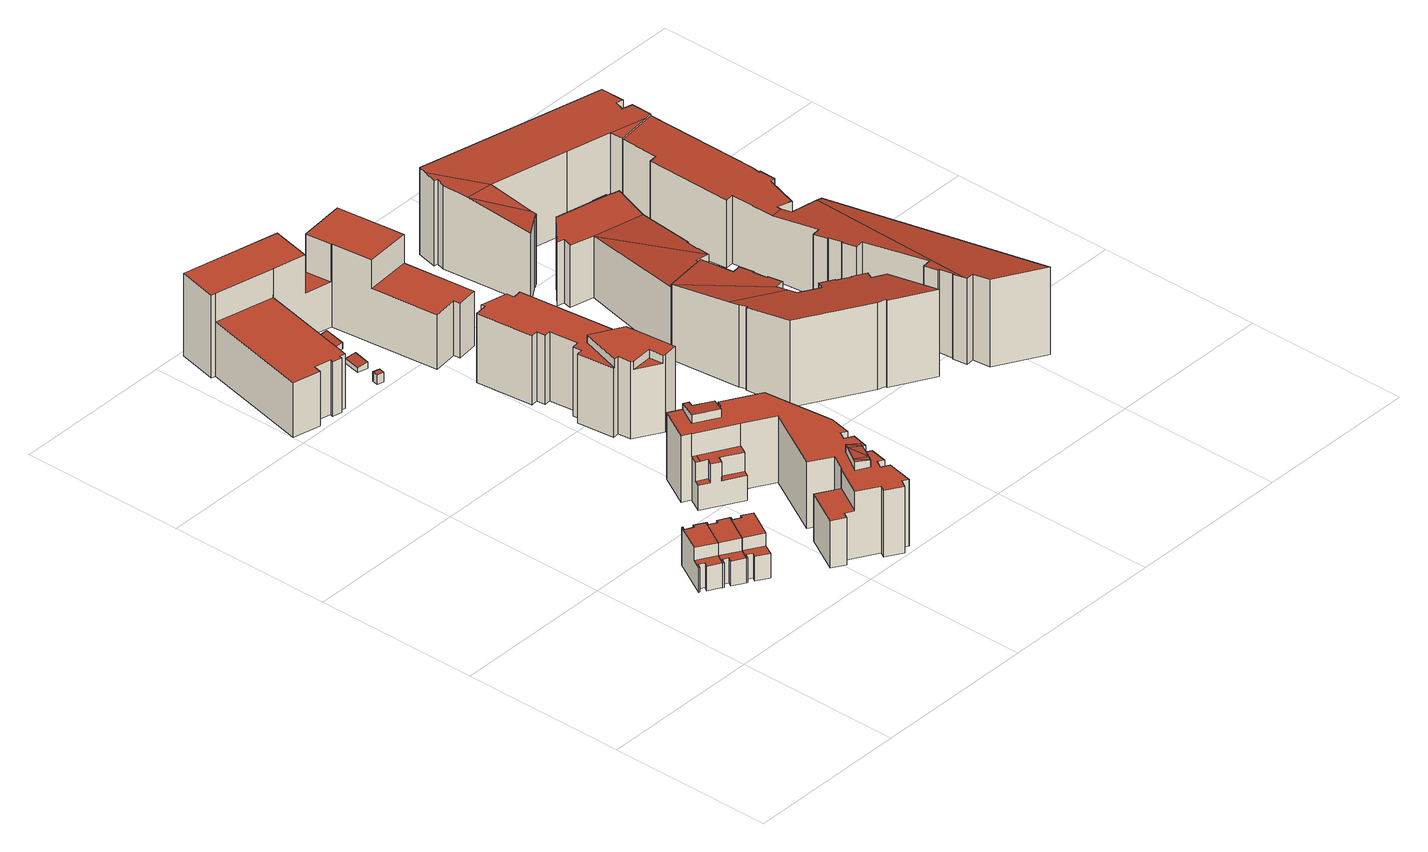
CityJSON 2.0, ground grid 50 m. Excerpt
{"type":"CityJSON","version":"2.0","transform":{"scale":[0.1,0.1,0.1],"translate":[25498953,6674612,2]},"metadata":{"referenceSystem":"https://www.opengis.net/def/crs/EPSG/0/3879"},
"CityObjects":{
"building1":{"type":"Building","attributes":{"Integrate_LoD[1].overlap_filter":89,"Integrate_LoD[1].overlap_file_to_DB":100,"Integrate_LoD[1].overlap_DB_to_file":100,"Integrate_LoD[1].area_diff_filter":10,"Integrate_LoD[1].area_diff":0,"Integrate_LoD[1].matching_mode":1,"Integrate_LoD[1].integration_date":"2016-10-28","Integrate_LoD[1].integrating_person":"vcdb_user","GroundLevel":4.9,"HighestRoof":16.8,"LowestRoof":16.8,"BREC_RoofNames":"flat","BREC_BuildingHeightNN":16.8,"KG_KRAKENN":5067814,"REPAIRED":"no","Kerroksia":3,"TILA_KOODI":2,"CODE":"111","C_KAYTTARK":"011","Rakennustunnus_(VTJ-PRT)":"1022464375","Katuosoite":"Antareksenkatu 12","Valmistunut":"2014-01-30","Rakennusaine":"Betoni tai kevytbetoni","Rakennuksen_tila":"voimassa","Kayttotarkoitus":"Asuinrakennus","Tilavuus":1027,"Kokonaisala":294,"Kerrosala":182,"Rakennustunnus_(RATU)":59381,"roofType":"1000","measuredHeight":11.91},"address":[{"country":"Finland","locality":"Helsinki"},{"country":"Finland","locality":"Helsinki"}],"geometry":[{"type":"Solid","lod":"2","boundaries":[[[[0,1,2,3]],[[4,5,6,7]],[[8,9,5,4,10,11,12,13]],[[12,11,14,15,16,17]],[[8,13,18,19]],[[13,12,17,18]],[[15,20,21,16]],[[20,22,23,21]],[[9,8,19,24]],[[25,14,11,10]],[[5,9,24,6]],[[22,26,27,23]],[[1,25,10,4,7,2]],[[16,21,23,27,3,2,7,6,24,19,18,17]],[[26,0,3,27]],[[1,0,26,22,20,15,14,25]]]],"semantics":{"surfaces":[{"type":"WallSurface"},{"type":"RoofSurface","Area":19.98,"RoofPitch":90,"ZMax":7.7,"ZMaxASL":12.6,"ZMin":7.7,"ZMinASL":12.6,"RoofOrientation":-1},{"type":"GroundSurface"},{"type":"RoofSurface","Area":59.51,"RoofPitch":90,"ZMax":11.79,"ZMaxASL":16.69,"ZMin":11.79,"ZMinASL":16.69,"RoofOrientation":-1}],"values":[[0,0,1,0,0,0,0,0,0,0,0,0,0,2,0,3]]}}]},
"building2":{"type":"Building","attributes":{"Integrate_LoD[1].overlap_filter":89,"Integrate_LoD[1].overlap_file_to_DB":100,"Integrate_LoD[1].overlap_DB_to_file":100,"Integrate_LoD[1].area_diff_filter":10,"Integrate_LoD[1].area_diff":0,"Integrate_LoD[1].matching_mode":1,"Integrate_LoD[1].integration_date":"2016-10-28","Integrate_LoD[1].integrating_person":"vcdb_user","GroundLevel":4.85,"HighestRoof":16.71,"LowestRoof":16.71,"BREC_RoofNames":"flat","BREC_BuildingHeightNN":16.71,"KG_KRAKENN":5067816,"REPAIRED":"no","TILA_KOODI":2,"CODE":"111","C_KAYTTARK":"011","Kerrosala":182,"Rakennuksen_tila":"voimassa","Kayttotarkoitus":"Asuinrakennus","Kerroksia":3,"Rakennustunnus_(VTJ-PRT)":"1022464386","Katuosoite":"Antareksenkatu 14","Valmistunut":"2014-02-25","Rakennusaine":"Betoni tai kevytbetoni","Tilavuus":1027,"Kokonaisala":294,"Rakennustunnus_(RATU)":59382,"roofType":"1000","measuredHeight":11.86},"address":[{"country":"Finland","locality":"Helsinki"},{"country":"Finland","locality":"Helsinki"}],"geometry":[{"type":"Solid","lod":"2","boundaries":[[[[28,29,30,31]],[[32,33,34,35]],[[36,37,38,28,31,39]],[[40,41,42,35,34,39,31,30,43,44,45,46]],[[33,36,39,34]],[[29,47,43,30]],[[47,48,44,43]],[[48,47,29,28,38,10,4,49]],[[50,32,35,42]],[[37,25,10,38]],[[4,10,25,1,40,46]],[[48,49,45,44]],[[49,4,46,45]],[[1,51,41,40]],[[51,50,42,41]],[[36,33,32,50,51,1,25,37]]]],"semantics":{"surfaces":[{"type":"WallSurface"},{"type":"GroundSurface"},{"type":"RoofSurface","Area":19.88,"RoofPitch":90,"ZMax":7.75,"ZMaxASL":12.6,"ZMin":7.75,"ZMinASL":12.6,"RoofOrientation":-1},{"type":"RoofSurface","Area":59.66,"RoofPitch":90,"ZMax":11.84,"ZMaxASL":16.69,"ZMin":11.84,"ZMinASL":16.69,"RoofOrientation":-1}],"values":[[0,0,0,1,0,0,0,2,0,0,0,0,0,0,0,3]]}}]},
"building3":{"type":"Building","attributes":{"Integrate_LoD[1].overlap_filter":89,"Integrate_LoD[1].overlap_file_to_DB":100,"Integrate_LoD[1].overlap_DB_to_file":100,"Integrate_LoD[1].area_diff_filter":10,"Integrate_LoD[1].area_diff":0,"Integrate_LoD[1].matching_mode":1,"Integrate_LoD[1].integration_date":"2016-10-28","Integrate_LoD[1].integrating_person":"vcdb_user","GroundLevel":4.84,"HighestRoof":16.69,"LowestRoof":16.69,"BREC_RoofNames":"flat","BREC_BuildingHeightNN":16.69,"KG_KRAKENN":5067818,"REPAIRED":"no","TILA_KOODI":2,"CODE":"111","C_KAYTTARK":"011","Kayttotarkoitus":"Asuinrakennus","Kerroksia":3,"Kerrosala":182,"Katuosoite":"Antareksenkatu 16","Valmistunut":"2013-11-28","Rakennusaine":"Betoni tai kevytbetoni","Rakennuksen_tila":"voimassa","Tilavuus":1027,"Kokonaisala":294,"Rakennustunnus_(RATU)":59383,"Rakennustunnus_(VTJ-PRT)":"102553046S","roofType":"1000","measuredHeight":11.85},"address":[{"country":"Finland","locality":"Helsinki"},{"country":"Finland","locality":"Helsinki"}],"geometry":[{"type":"Solid","lod":"2","boundaries":[[[[52,53,54,55,56,57,28,58]],[[28,57,59,36,39,31]],[[52,58,60,61]],[[58,28,31,60]],[[36,62,63,39]],[[62,64,65,63]],[[66,67,68,69]],[[54,53,70,71]],[[39,63,65,72,69,68,73,71,70,61,60,31]],[[64,74,72,65]],[[75,59,57,56]],[[67,66,74,64,62,36,59,75]],[[74,66,69,72]],[[55,54,71,73]],[[67,75,56,55,73,68]],[[53,52,61,70]]]],"semantics":{"surfaces":[{"type":"RoofSurface","Area":19.86,"RoofPitch":90,"ZMax":7.76,"ZMaxASL":12.6,"ZMin":7.76,"ZMinASL":12.6,"RoofOrientation":-1},{"type":"WallSurface"},{"type":"GroundSurface"},{"type":"RoofSurface","Area":59.72,"RoofPitch":90,"ZMax":11.85,"ZMaxASL":16.69,"ZMin":11.85,"ZMinASL":16.69,"RoofOrientation":-1}],"values":[[0,1,1,1,1,1,1,1,2,1,1,3,1,1,1,1]]}}]},
"building4":{"type":"Building","attributes":{"Integrate_LoD[1].overlap_filter":89,"Integrate_LoD[1].overlap_file_to_DB":100,"Integrate_LoD[1].overlap_DB_to_file":100,"Integrate_LoD[1].area_diff_filter":10,"Integrate_LoD[1].area_diff":0,"Integrate_LoD[1].matching_mode":1,"Integrate_LoD[1].integration_date":"2016-10-28","Integrate_LoD[1].integrating_person":"vcdb_user","GroundLevel":3.97,"HighestRoof":25.06,"LowestRoof":25.06,"BREC_RoofNames":"flat","BREC_BuildingHeightNN":25.06,"KG_KRAKENN":5064139,"REPAIRED":"no","TILA_KOODI":2,"CODE":"111","C_KAYTTARK":"039","Kerrosala":4473,"Rakennuksen_tila":"voimassa","Kayttotarkoitus":"Asuinrakennus","Kerroksia":6,"Rakennustunnus_(VTJ-PRT)":"103305567M","Katuosoite":"Antareksenkatu 22","Valmistunut":"2013-10-22","Rakennusaine":"Betoni tai kevytbetoni","Tilavuus":18960,"Kokonaisala":6056,"Rakennustunnus_(RATU)":58892,"roofType":"1000","measuredHeight":21.09},"address":[{"country":"Finland","locality":"Helsinki"},{"country":"Finland","locality":"Helsinki"}],"geometry":[{"type":"Solid","lod":"2","boundaries":[[[[76,77,78,79]],[[80,81,82,83]],[[84,85,86,87]],[[88,89,90,91]],[[92,93,94,95]],[[96,97,98,99]],[[88,91,82,81,100,101]],[[102,103,104,105]],[[106,107,108,109]],[[110,111,112,113]],[[114,115,116,117]],[[118,119,120,121]],[[100,122,101]],[[100,81,80]],[[122,100,80]],[[88,101,123]],[[123,101,122]],[[124,125,89,88,123]],[[126,127,109,108]],[[128,129,130]],[[87,86,131,132]],[[115,114,77,76,133,134]],[[135,103,102,93,92,136]],[[104,103,135,137,138,139]],[[140,141,142,133,76,79]],[[116,115,134,143,144,145]],[[146,147,148,149]],[[107,150,151,126,108]],[[152,84,87,132]],[[121,120,153,154]],[[155,156,157,158]],[[159,96,99,160]],[[161,162,163,164]],[[146,149,165,130,166]],[[112,111,167,168]],[[169,170,171,172]],[[77,114,117,78]],[[143,134,133,142]],[[173,168,167,174]],[[173,174,145,144]],[[175,176,163,162]],[[161,164,177,178]],[[178,177,98,97]],[[179,180,156,155]],[[181,182,183,184]],[[94,93,102,105,119,118]],[[159,160,185,186]],[[185,187,182,181,186]],[[188,125,124,128,130,165]],[[189,166,130,129]],[[176,175,90,89,125,188]],[[169,141,140,170]],[[189,129,128,124,123,122,80,83]],[[190,191,150,107,106,85,84,152]],[[191,192,151,150]],[[193,158,157,194]],[[195,127,126,151,192,196,154,153]],[[179,172,171,180]],[[197,136,92,95]],[[198,199,190,152,132,131,200]],[[199,198,110,113]],[[199,196,192,191,190]],[[135,136,197,137]],[[131,86,85,106,109,127,195,200]],[[138,184,183,139]],[[164,163,176,188,165,149,148,194,157,156,180,171,170,140,79,78,117,116,145,174,167,111,110,198,200,195,153,120,119,105,104,139,183,182,187,185,160,99,98,177]],[[147,193,194,148]],[[196,199,113,112,168,173,144,143,142,141,169,172,179,155,158,193,147,146,166,189,83,82,91,90,175,162,161,178,97,96,159,186,181,184,138,137,197,95,94,118,121,154]]]],"semantics":{"surfaces":[{"type":"WallSurface"},{"type":"RoofSurface","Area":11.25,"RoofPitch":83.99,"ZMax":23.59,"ZMaxASL":27.56,"ZMin":23.14,"ZMinASL":27.11,"RoofOrientation":122.49},{"type":"RoofSurface","Area":6.79,"RoofPitch":90,"ZMax":7.93,"ZMaxASL":11.9,"ZMin":7.93,"ZMinASL":11.9,"RoofOrientation":-1},{"type":"RoofSurface","Area":88.26,"RoofPitch":90,"ZMax":14.96,"ZMaxASL":18.92,"ZMin":14.96,"ZMinASL":18.92,"RoofOrientation":-1},{"type":"RoofSurface","Area":43.37,"RoofPitch":80.99,"ZMax":23.88,"ZMaxASL":27.85,"ZMin":22.79,"ZMinASL":26.76,"RoofOrientation":29.65},{"type":"RoofSurface","Area":40.17,"RoofPitch":90,"ZMax":13.96,"ZMaxASL":17.93,"ZMin":13.96,"ZMinASL":17.93,"RoofOrientation":-1},{"type":"GroundSurface"},{"type":"RoofSurface","Area":744.33,"RoofPitch":90,"ZMax":21.08,"ZMaxASL":25.05,"ZMin":21.08,"ZMinASL":25.05,"RoofOrientation":-1}],"values":[[0,0,0,0,0,0,0,0,0,0,0,0,1,1,1,1,1,1,2,2,2,3,4,0,0,0,0,0,0,0,0,0,0,0,0,0,0,0,0,0,0,0,0,0,0,0,0,0,0,0,0,0,0,5,5,0,0,0,0,0,0,0,0,0,0,6,0,7]]}}]},
"building5":{"type":"Building","attributes":{"Integrate_LoD[1].overlap_filter":89,"Integrate_LoD[1].overlap_file_to_DB":100,"Integrate_LoD[1].overlap_DB_to_file":100,"Integrate_LoD[1].area_diff_filter":10,"Integrate_LoD[1].area_diff":0,"Integrate_LoD[1].matching_mode":1,"Integrate_LoD[1].integration_date":"2016-10-28","Integrate_LoD[1].integrating_person":"vcdb_user","GroundLevel":7.78,"HighestRoof":10.78,"LowestRoof":10.78,"BREC_RoofNames":"flat","BREC_BuildingHeightNN":10.78,"REPAIRED":"no","CODE":"210","roofType":"1000","measuredHeight":3},"address":[{"country":"Finland","locality":"Helsinki"},{"country":"Finland","locality":"Helsinki"}],"geometry":[{"type":"Solid","lod":"2","boundaries":[[[[201,202,203,204]],[[201,204,205,206]],[[206,207,202,201]],[[205,208,207,206]],[[204,203,208,205]],[[203,202,207,208]]]],"semantics":{"surfaces":[{"type":"WallSurface"},{"type":"RoofSurface","Area":3.85,"RoofPitch":90,"ZMax":3,"ZMaxASL":10.78,"ZMin":3,"ZMinASL":10.78,"RoofOrientation":-1},{"type":"GroundSurface"}],"values":[[0,1,0,0,0,2]]}}]},
"building6":{"type":"Building","attributes":{"GroundLevel":7.79,"HighestRoof":9.48,"LowestRoof":9.48,"BREC_RoofNames":"flat","BREC_BuildingHeightNN":9.48,"REPAIRED":"no","Integrate_LoD[1].overlap_filter":89,"Integrate_LoD[1].overlap_file_to_DB":100,"Integrate_LoD[1].overlap_DB_to_file":100,"Integrate_LoD[1].area_diff_filter":10,"Integrate_LoD[1].area_diff":0,"Integrate_LoD[1].matching_mode":1,"Integrate_LoD[1].integration_date":"2016-10-28","Integrate_LoD[1].integrating_person":"vcdb_user","CODE":"210","roofType":"1000","measuredHeight":1.69},"address":[{"country":"Finland","locality":"Helsinki"},{"country":"Finland","locality":"Helsinki"}],"geometry":[{"type":"Solid","lod":"2","boundaries":[[[[209,210,211,212]],[[213,214,215,216]],[[209,214,213,210]],[[210,213,216,211]],[[215,212,211,216]],[[214,209,212,215]]]],"semantics":{"surfaces":[{"type":"WallSurface"},{"type":"RoofSurface","Area":17.13,"RoofPitch":78.2,"ZMax":2.02,"ZMaxASL":9.8,"ZMin":1.35,"ZMinASL":9.14,"RoofOrientation":282.47},{"type":"GroundSurface"}],"values":[[0,0,1,0,2,0]]}}]},
"building7":{"type":"Building","attributes":{"Integrate_LoD[1].overlap_filter":89,"Integrate_LoD[1].overlap_file_to_DB":100,"Integrate_LoD[1].overlap_DB_to_file":100,"Integrate_LoD[1].area_diff_filter":10,"Integrate_LoD[1].area_diff":0,"Integrate_LoD[1].matching_mode":1,"Integrate_LoD[1].integration_date":"2016-10-28","Integrate_LoD[1].integrating_person":"vcdb_user","GroundLevel":2.86,"HighestRoof":20.1,"LowestRoof":20.1,"BREC_RoofNames":"flat","BREC_BuildingHeightNN":20.1,"KG_KRAKENN":5058984,"REPAIRED":"no","TILA_KOODI":2,"CODE":"111","C_KAYTTARK":"039","Kerrosala":7726,"Rakennuksen_tila":"voimassa","Kayttotarkoitus":"Asuinrakennus","Kerroksia":8,"Rakennustunnus_(VTJ-PRT)":"1030141204","Katuosoite":"Arielinkatu 2","Valmistunut":"2012-09-27","Rakennusaine":"Betoni tai kevytbetoni","Tilavuus":33615,"Kokonaisala":10187,"Rakennustunnus_(RATU)":58302,"roofType":"1000","measuredHeight":17.24},"address":[{"country":"Finland","locality":"Helsinki"},{"country":"Finland","locality":"Helsinki"}],"geometry":[{"type":"Solid","lod":"2","boundaries":[[[[217,218,219,220]],[[221,222,223,224]],[[225,217,220,226]],[[227,228,229,230]],[[218,227,230,219]],[[231,232,233,234]],[[235,236,237,238]],[[239,240,241,242]],[[243,244,245,246]],[[246,245,247,234,233,248]],[[249,250,251,242,241,252]],[[218,217,225,253,222,221,254,255,228,227]],[[256,240,239,244,243,257]],[[258,259,260,232,231,236,235,261]],[[253,225,226,262]],[[222,253,262,223]],[[229,228,255,258,261,263]],[[264,260,259,254,221,224]],[[250,249,265,266]],[[251,250,266,267]],[[264,224,223,262,226,220,219,230,229,263,238,237,268,267,266,265,269,270]],[[249,252,269,265]],[[268,247,245,244,239,242,251,267]],[[259,258,255,254]],[[261,235,238,263]],[[270,256,257,248,233,232,260,264]],[[237,236,231,234,247,268]],[[269,252,241,240,256,270]],[[257,243,246,248]]]],"semantics":{"surfaces":[{"type":"WallSurface"},{"type":"RoofSurface","Area":109.81,"RoofPitch":90,"ZMax":14.17,"ZMaxASL":17.03,"ZMin":14.17,"ZMinASL":17.03,"RoofOrientation":-1},{"type":"RoofSurface","Area":296.13,"RoofPitch":90,"ZMax":17.19,"ZMaxASL":20.05,"ZMin":17.19,"ZMinASL":20.05,"RoofOrientation":-1},{"type":"RoofSurface","Area":291.92,"RoofPitch":90,"ZMax":26.2,"ZMaxASL":29.06,"ZMin":26.2,"ZMinASL":29.06,"RoofOrientation":-1},{"type":"GroundSurface"}],"values":[[0,0,0,0,0,0,0,0,0,1,2,2,3,3,0,0,0,0,0,0,4,0,0,0,0,0,0,0,0]]}}]},
"building8":{"type":"Building","attributes":{"GroundLevel":7.8,"HighestRoof":9.48,"LowestRoof":9.48,"BREC_RoofNames":"flat","BREC_BuildingHeightNN":9.48,"REPAIRED":"no","CODE":"210","Integrate_LoD[1].overlap_filter":89,"Integrate_LoD[1].overlap_file_to_DB":100,"Integrate_LoD[1].overlap_DB_to_file":100,"Integrate_LoD[1].area_diff_filter":10,"Integrate_LoD[1].area_diff":0,"Integrate_LoD[1].matching_mode":1,"Integrate_LoD[1].integration_date":"2016-10-28","Integrate_LoD[1].integrating_person":"vcdb_user","roofType":"1000","measuredHeight":1.68},"address":[{"country":"Finland","locality":"Helsinki"},{"country":"Finland","locality":"Helsinki"}],"geometry":[{"type":"Solid","lod":"2","boundaries":[[[[271,272,273,274]],[[273,275,276,274]],[[277,278,276,275]],[[271,278,277,272]],[[272,277,275,273]],[[276,278,271,274]]]],"semantics":{"surfaces":[{"type":"WallSurface"},{"type":"RoofSurface","Area":21.38,"RoofPitch":78.11,"ZMax":2,"ZMaxASL":9.8,"ZMin":1.34,"ZMinASL":9.14,"RoofOrientation":282.12},{"type":"GroundSurface"}],"values":[[0,0,0,0,1,2]]}}]},
"building9":{"type":"Building","attributes":{"Integrate_LoD[1].overlap_filter":89,"Integrate_LoD[1].overlap_file_to_DB":100,"Integrate_LoD[1].overlap_DB_to_file":100,"Integrate_LoD[1].area_diff_filter":10,"Integrate_LoD[1].area_diff":0,"Integrate_LoD[1].matching_mode":1,"Integrate_LoD[1].integration_date":"2016-10-28","Integrate_LoD[1].integrating_person":"vcdb_user","GroundLevel":3.76,"HighestRoof":25.55,"LowestRoof":25.55,"BREC_RoofNames":"flat","BREC_BuildingHeightNN":25.55,"KG_KRAKENN":5053190,"REPAIRED":"no","TILA_KOODI":2,"CODE":"111","C_KAYTTARK":"039","Kerrosala":3420,"Rakennuksen_tila":"voimassa","Kayttotarkoitus":"Asuinrakennus","Kerroksia":6,"Rakennustunnus_(VTJ-PRT)":"1031518877","Katuosoite":"Capellan puistotie 10","Valmistunut":"2012-11-27","Rakennusaine":"Betoni tai kevytbetoni","Tilavuus":14649,"Kokonaisala":4572,"Rakennustunnus_(RATU)":57728,"roofType":"1000","measuredHeight":21.8},"address":[{"country":"Finland","locality":"Helsinki"},{"country":"Finland","locality":"Helsinki"}],"geometry":[{"type":"Solid","lod":"2","boundaries":[[[[279,280,281,282]],[[283,284,285,286]],[[287,288,289,290,291,292,293,294,295,296,284,283,297,298,299,300,280,279]],[[301,302,303]],[[304,305,306,307]],[[300,299,308,309]],[[288,287,310,311]],[[280,300,309,281]],[[306,312,313,311,310,282,281,309,308,314,315,286,285,316,317,318,319,320,307]],[[304,321,322,323,324,325,326,327,328,305]],[[325,324,320,319]],[[323,322,301,303]],[[318,294,293,326,325,319]],[[295,294,318,317]],[[322,321,302,301]],[[290,289,313,312]],[[298,297,315,314]],[[306,305,328,291,290,312]],[[284,296,316,285]],[[328,327,292,291]],[[282,310,287,279]],[[327,326,293,292]],[[296,295,317,316]],[[299,298,314,308]],[[320,324,323,303,302,321,304,307]],[[297,283,286,315]],[[289,288,311,313]]]],"semantics":{"surfaces":[{"type":"WallSurface"},{"type":"RoofSurface","Area":441.24,"RoofPitch":90,"ZMax":21.81,"ZMaxASL":25.57,"ZMin":21.81,"ZMinASL":25.57,"RoofOrientation":-1},{"type":"GroundSurface"},{"type":"RoofSurface","Area":189.31,"RoofPitch":90,"ZMax":24.48,"ZMaxASL":28.24,"ZMin":24.48,"ZMinASL":28.24,"RoofOrientation":-1}],"values":[[0,0,1,1,0,0,0,0,2,3,0,0,0,0,0,0,0,0,0,0,0,0,0,0,0,0,0]]}}]},
"building10":{"type":"Building","attributes":{"Integrate_LoD[1].overlap_filter":89,"Integrate_LoD[1].overlap_file_to_DB":100,"Integrate_LoD[1].overlap_DB_to_file":100,"Integrate_LoD[1].area_diff_filter":10,"Integrate_LoD[1].area_diff":0,"Integrate_LoD[1].matching_mode":1,"Integrate_LoD[1].integration_date":"2016-10-28","Integrate_LoD[1].integrating_person":"vcdb_user","GroundLevel":3.45,"HighestRoof":29.64,"LowestRoof":29.64,"BREC_RoofNames":"flat","BREC_BuildingHeightNN":29.64,"KG_KRAKENN":0,"REPAIRED":"no","TILA_KOODI":2,"CODE":"110","Kerrosala":0,"Kerroksia":0,"Rakennuksen_tila":"voimassa","Kayttotarkoitus":"Ei käyttömerkintää kartalla","Rakennustunnus_(RATU)":0,"roofType":"1000","measuredHeight":26.2},"address":[{"country":"Finland","locality":"Helsinki"},{"country":"Finland","locality":"Helsinki"}],"geometry":[{"type":"Solid","lod":"2","boundaries":[[[[329,330,331,332]],[[333,334,335,336]],[[337,338,339,340]],[[341,342,343,344,345]],[[346,347,348,349]],[[347,350,351,348]],[[352,353,354,355]],[[345,344,356,329,332]],[[350,342,341,351]],[[357,358,359,360,361,362,363,364,343,342,350,347,346,365,338,337,366,367,333,336]],[[364,368,356,344,343]],[[362,369,370,363]],[[333,367,371,334]],[[372,373,374,375]],[[354,353,368,364,363,370]],[[330,374,373,331]],[[367,366,376,371]],[[332,331,373,372,377,378,379,380,355,354,370,369,381,382,383,384,385,335,334,371,376,340,339,386,349,348,351,341,345]],[[338,365,386,339]],[[365,346,349,386]],[[366,337,340,376]],[[361,381,369,362]],[[357,385,384,358]],[[375,387,377,372]],[[387,388,378,377]],[[388,389,379,378]],[[389,390,380,379]],[[390,352,355,380]],[[374,330,329,356,368,353,352,390,389,388,387,375]],[[357,336,335,385]],[[359,358,384,383]],[[361,360,382,381]],[[359,383,382,360]]]],"semantics":{"surfaces":[{"type":"WallSurface"},{"type":"RoofSurface","Area":610.2,"RoofPitch":82.76,"ZMax":27.57,"ZMaxASL":31.01,"ZMin":25.57,"ZMinASL":29.01,"RoofOrientation":29.64},{"type":"GroundSurface"},{"type":"RoofSurface","Area":197.53,"RoofPitch":86.48,"ZMax":25.28,"ZMaxASL":28.73,"ZMin":23.78,"ZMinASL":27.22,"RoofOrientation":353.76}],"values":[[0,0,0,0,0,0,0,0,0,1,1,0,0,0,0,0,0,2,0,0,0,0,0,0,0,0,0,0,3,0,0,0,0]]}}]},
"building11":{"type":"Building","attributes":{"Integrate_LoD[1].overlap_filter":89,"Integrate_LoD[1].overlap_file_to_DB":100,"Integrate_LoD[1].overlap_DB_to_file":100,"Integrate_LoD[1].area_diff_filter":10,"Integrate_LoD[1].area_diff":0,"Integrate_LoD[1].matching_mode":1,"Integrate_LoD[1].integration_date":"2016-10-28","Integrate_LoD[1].integrating_person":"vcdb_user","GroundLevel":3.77,"HighestRoof":24.37,"LowestRoof":24.37,"BREC_RoofNames":"flat","BREC_BuildingHeightNN":24.37,"KG_KRAKENN":0,"REPAIRED":"no","TILA_KOODI":2,"CODE":"110","Kerrosala":0,"Kayttotarkoitus":"Ei käyttömerkintää kartalla","Kerroksia":0,"Rakennuksen_tila":"voimassa","Rakennustunnus_(RATU)":0,"roofType":"1000","measuredHeight":20.6},"address":[{"country":"Finland","locality":"Helsinki"},{"country":"Finland","locality":"Helsinki"}],"geometry":[{"type":"Solid","lod":"2","boundaries":[[[[391,392,393,394]],[[395,396,397,398,399]],[[399,400,401,395]],[[402,403,404,405]],[[395,406,407,396]],[[408,409,410,391,394]],[[411,412,413,414]],[[404,403,415,416,417]],[[416,418,419,417]],[[418,420,421,419]],[[420,422,423,421]],[[422,409,408,423]],[[412,424,425,413]],[[426,427,401,400,402,405]],[[424,412,411,428,429,415,403,402,400,399,398]],[[419,421,423,408,394,393,430,431,414,413,425,397,396,407,426,405,404,417]],[[428,411,414,431]],[[430,393,392,432]],[[397,425,424,398]],[[406,427,426,407]],[[392,391,410,433,432]],[[409,422,420,418,416,415,429,433,410]],[[429,428,431,430,432,433]],[[427,406,395,401]]]],"semantics":{"surfaces":[{"type":"WallSurface"},{"type":"RoofSurface","Area":242.97,"RoofPitch":80.88,"ZMax":21.25,"ZMaxASL":25.02,"ZMin":19.56,"ZMinASL":23.33,"RoofOrientation":192.21},{"type":"GroundSurface"},{"type":"RoofSurface","Area":268.2,"RoofPitch":84.39,"ZMax":22.67,"ZMaxASL":26.45,"ZMin":19.6,"ZMinASL":23.37,"RoofOrientation":353.76},{"type":"RoofSurface","Area":9.91,"RoofPitch":90,"ZMax":19.58,"ZMaxASL":23.35,"ZMin":19.58,"ZMinASL":23.35,"RoofOrientation":-1}],"values":[[0,0,0,0,0,0,0,0,0,0,0,0,0,0,1,2,0,0,0,0,3,3,0,4]]}}]},
"building12":{"type":"Building","attributes":{"Integrate_LoD[1].overlap_filter":89,"Integrate_LoD[1].overlap_file_to_DB":100,"Integrate_LoD[1].overlap_DB_to_file":100,"Integrate_LoD[1].area_diff_filter":10,"Integrate_LoD[1].area_diff":0,"Integrate_LoD[1].matching_mode":1,"Integrate_LoD[1].integration_date":"2016-10-28","Integrate_LoD[1].integrating_person":"vcdb_user","GroundLevel":3.21,"HighestRoof":29.7,"LowestRoof":29.7,"BREC_RoofNames":"flat","BREC_BuildingHeightNN":29.7,"KG_KRAKENN":5057477,"REPAIRED":"no","TILA_KOODI":2,"CODE":"111","C_KAYTTARK":"039","Kerrosala":20003,"Rakennuksen_tila":"voimassa","Kayttotarkoitus":"Asuinrakennus","Kerroksia":8,"Rakennustunnus_(VTJ-PRT)":"103023724X","Katuosoite":"Capellan puistotie 7","Valmistunut":"2013-08-15","Rakennusaine":"Betoni tai kevytbetoni","Tilavuus":91100,"Kokonaisala":28521,"Rakennustunnus_(RATU)":58145,"roofType":"1000","measuredHeight":26.49},"address":[{"country":"Finland","locality":"Helsinki"},{"country":"Finland","locality":"Helsinki"}],"geometry":[{"type":"Solid","lod":"2","boundaries":[[[[434,435,436,437]],[[438,439,440,441]],[[442,443,444,445]],[[446,447,443,442]],[[448,449,450,451]],[[452,453,448,451,454]],[[455,456,457,458,459]],[[444,443,447,460,461,462,463,464,455,459,441,440,465,466,437,436,467]],[[468,469,464,463]],[[467,470,445,444]],[[471,434,437,466]],[[436,435,472,470,467]],[[447,446,449,448,453,460]],[[439,473,465,440]],[[462,454,451,450,468,463]],[[438,441,459,458]],[[473,471,466,465]],[[469,456,455,464]],[[445,472,435,434,471,473,439,438,458,457,446,442]],[[468,450,449,446,457,456,469]],[[472,445,470]],[[452,454,462,461]],[[453,452,461,460]]]],"semantics":{"surfaces":[{"type":"WallSurface"},{"type":"RoofSurface","Area":54.23,"RoofPitch":74.92,"ZMax":25.73,"ZMaxASL":28.94,"ZMin":22.39,"ZMinASL":25.6,"RoofOrientation":186.01},{"type":"RoofSurface","Area":86.9,"RoofPitch":78.66,"ZMax":25.71,"ZMaxASL":28.92,"ZMin":22.17,"ZMinASL":25.38,"RoofOrientation":143.84},{"type":"GroundSurface"},{"type":"RoofSurface","Area":831.16,"RoofPitch":83.21,"ZMax":27.52,"ZMaxASL":30.72,"ZMin":25.73,"ZMinASL":28.94,"RoofOrientation":192.61}],"values":[[0,0,0,0,1,2,0,3,0,0,0,0,0,0,0,0,0,0,4,4,4,0,0]]}}]},
"building13":{"type":"Building","attributes":{"Integrate_LoD[1].overlap_filter":89,"Integrate_LoD[1].overlap_file_to_DB":100,"Integrate_LoD[1].overlap_DB_to_file":100,"Integrate_LoD[1].area_diff_filter":10,"Integrate_LoD[1].area_diff":0,"Integrate_LoD[1].matching_mode":1,"Integrate_LoD[1].integration_date":"2016-10-28","Integrate_LoD[1].integrating_person":"vcdb_user","GroundLevel":3.29,"HighestRoof":25.49,"LowestRoof":25.49,"BREC_RoofNames":"flat","BREC_BuildingHeightNN":25.49,"KG_KRAKENN":0,"REPAIRED":"no","TILA_KOODI":2,"CODE":"110","Rakennuksen_tila":"voimassa","Kayttotarkoitus":"Ei käyttömerkintää kartalla","Kerroksia":0,"Kerrosala":0,"Rakennustunnus_(RATU)":0,"roofType":"1000","measuredHeight":22.2},"address":[{"country":"Finland","locality":"Helsinki"},{"country":"Finland","locality":"Helsinki"}],"geometry":[{"type":"Solid","lod":"2","boundaries":[[[[474,475,476,477,478]],[[479,480,481,482]],[[477,483,484,478]],[[483,485,486,484]],[[485,487,488,486]],[[487,489,490,488]],[[491,492,493,494]],[[492,495,496,493]],[[495,497,498,496]],[[497,499,500,498]],[[499,501,502,500]],[[503,479,482,504]],[[505,506,507,508,509]],[[501,510,511,502]],[[512,513,514,515,516]],[[517,518,519,520]],[[484,486,488,490,521,522,494,493,496,498,500,502,511,504,482,481,523,520,519,524,525,526,527,528,529,512,516,505,509,530,531,532,533,534,474,478]],[[529,535,536,513,512]],[[537,538,527,526]],[[539,537,526,525]],[[539,525,524,519,518]],[[538,540,528,527]],[[541,532,531,530,509,508]],[[540,535,529,528]],[[536,514,513]],[[497,495,492,491,542,543,489,487,485,483,477,476,507,506,544,545,510,501,499]],[[516,515,544,506,505]],[[541,546,533,532]],[[480,547,523,481]],[[548,475,474,534]],[[489,543,521,490]],[[517,547,480,479,503,545,544,515,514,536,535,540,538,537,539,518]],[[511,510,545,503,504]],[[547,517,520,523]],[[543,542,522,521]],[[546,548,534,533]],[[542,491,494,522]],[[507,476,475,548,546,541,508]]]],"semantics":{"surfaces":[{"type":"WallSurface"},{"type":"GroundSurface"},{"type":"RoofSurface","Area":0.33,"RoofPitch":83.38,"ZMax":20.03,"ZMaxASL":23.33,"ZMin":19.98,"ZMinASL":23.28,"RoofOrientation":353.57},{"type":"RoofSurface","Area":644,"RoofPitch":83.5,"ZMax":25.33,"ZMaxASL":28.62,"ZMin":19.98,"ZMinASL":23.28,"RoofOrientation":173.57},{"type":"RoofSurface","Area":637.24,"RoofPitch":83.11,"ZMax":27.58,"ZMaxASL":30.87,"ZMin":20.61,"ZMinASL":23.9,"RoofOrientation":29.63}],"values":[[0,0,0,0,0,0,0,0,0,0,0,0,0,0,0,0,1,0,0,0,0,0,0,0,2,2,0,0,0,0,0,3,0,0,0,0,0,4]]}}]}
},
"vertices":[
[237,377,147],[267,360,147],[267,360,29],[237,377,29],[202,247,106],[165,268,106],[165,268,29],[202,247,29],[156,290,106],[173,281,106],[220,277,106],[163,310,106],[146,279,106],[149,278,106],[163,310,147],[210,392,147],[210,392,29],[146,279,29],[149,278,29],[156,290,29],[213,391,147],[213,391,29],[208,382,147],[208,382,29],[173,281,29],[220,277,147],[232,369,147],[232,369,29],
[259,215,106],[222,236,106],[222,236,28],[259,215,28],[288,336,147],[293,345,147],[293,345,28],[288,336,28],[324,328,147],[276,245,147],[276,245,106],[324,328,28],[267,360,28],[270,358,28],[265,350,28],[230,249,28],[213,258,28],[206,245,28],[202,247,28],[230,249,106],[213,258,106],[206,245,106],[265,350,147],[270,358,147],
[270,226,106],[287,216,106],[279,204,106],[316,182,106],[333,213,106],[277,245,106],[263,213,106],[277,245,147],[263,213,28],[270,226,28],[327,326,147],[327,326,28],[322,317,147],[322,317,28],[350,313,147],[380,295,147],[380,295,28],[350,313,28],[287,216,28],[279,204,28],[345,304,28],[316,182,28],[345,304,147],[333,213,147],
[507,97,169],[497,80,169],[497,80,20],[507,97,20],[643,125,251],[605,145,256],[605,145,230],[643,125,230],[494,511,159],[484,494,159],[484,494,99],[494,511,99],[649,214,256],[682,193,251],[682,193,230],[649,214,230],[486,598,258],[520,657,248],[520,657,230],[486,598,230],[723,272,230],[706,282,230],[706,282,20],[723,272,20],[613,158,256],[642,202,256],[535,649,248],[525,631,251],[525,631,20],[535,649,20],[459,509,159],[469,526,159],[469,526,99],[459,509,99],[659,452,20],[551,262,20],[551,262,230],[659,452,230],[458,102,169],[521,212,169],[521,212,20],[458,102,20],[482,679,230],[482,679,20],[428,583,20],[428,583,230],[652,139,251],[676,182,251],[677,183,251],[676,183,251],[439,543,99],[429,526,99],[677,183,99],[676,182,99],[700,169,99],[545,459,99],[555,477,99],[533,83,169],[586,175,169],[580,600,251],[556,558,258],[580,600,230],[594,592,230],[594,592,20],[595,47,20],[595,47,230],[533,83,230],[586,175,230],[587,175,230],[587,175,20],[689,117,230],[671,127,230],[671,127,20],[689,117,20],[450,536,159],[439,543,159],[555,477,159],[454,569,20],[454,569,230],[665,13,230],[665,13,20],[683,92,20],[683,92,230],[737,334,230],[737,334,20],[718,246,230],[706,195,230],[706,195,20],[718,246,20],[700,169,20],[700,169,230],[616,224,20],[616,224,230],[585,30,230],[585,30,20],[635,2,20],[635,2,230],[615,223,230],[615,223,20],[688,205,230],[688,205,20],[693,260,20],[693,260,230],[648,23,230],[648,23,20],[714,547,230],[714,547,20],[604,610,20],[604,610,230],[735,352,20],[735,352,230],[729,411,20],[676,183,20],[676,182,230],[569,502,159],[464,561,159],[453,568,159],[659,105,230],[659,105,20],[429,526,20],[453,568,230],[556,558,230],[569,502,20],[569,502,230],[545,459,20],
[295,1494,88],[295,1494,58],[275,1499,58],[275,1499,88],[271,1481,88],[291,1476,88],[291,1476,58],[271,1481,58],
[321,1598,78],[309,1546,78],[309,1546,58],[321,1598,58],[279,1554,72],[290,1606,71],[290,1606,58],[279,1554,58],
[144,1529,181],[94,1541,181],[94,1541,9],[144,1529,9],[189,1519,181],[172,1523,181],[172,1523,9],[189,1519,9],[142,1520,181],[142,1520,9],[88,1516,181],[4,1535,181],[4,1535,9],[88,1516,9],[385,1919,271],[358,1801,271],[358,1801,150],[385,1919,150],[65,1867,271],[92,1985,271],[92,1985,9],[65,1867,9],[593,1668,271],[453,1657,271],[453,1657,181],[593,1668,181],[430,1862,271],[570,1876,271],[570,1876,150],[430,1862,150],[570,1877,150],[439,1783,150],[549,1462,181],[552,1442,181],[616,1449,181],[475,1454,181],[170,1514,181],[257,1823,181],[78,1863,181],[439,1782,271],[439,1783,271],[78,1863,271],[257,1823,271],[257,1824,271],[78,1864,271],[170,1514,9],[78,1864,9],[257,1824,9],[549,1462,9],[552,1442,9],[616,1449,9],[570,1877,9],[475,1454,9],[439,1782,9],
[347,1718,58],[347,1718,78],[332,1652,78],[332,1652,58],[303,1659,71],[303,1659,58],[317,1725,71],[317,1725,58],
[558,1048,236],[549,1135,236],[549,1135,18],[558,1048,18],[525,1334,236],[524,1347,236],[524,1347,18],[525,1334,18],[538,1046,236],[541,1019,236],[522,1017,236],[534,904,236],[537,904,236],[575,1029,236],[668,978,236],[632,1308,236],[607,1305,236],[604,1329,236],[488,1330,236],[506,1157,236],[526,1159,236],[529,1132,236],[629,866,236],[564,862,236],[634,822,236],[557,866,262],[553,906,262],[553,906,18],[557,866,18],[526,1159,18],[529,1132,18],[538,1046,18],[541,1019,18],[534,904,18],[522,1017,18],[506,1157,18],[488,1330,18],[604,1329,18],[607,1305,18],[632,1308,18],[684,824,18],[640,819,18],[564,862,262],[629,866,262],[634,822,262],[640,819,262],[684,824,262],[668,978,262],[575,1029,262],[537,904,262],
[896,1022,252],[1029,1037,252],[1029,1037,15],[896,1022,15],[1232,632,274],[1232,632,15],[1245,656,15],[1245,656,270],[1165,520,290],[1168,525,289],[1168,525,15],[1165,520,15],[917,811,15],[917,811,274],[914,842,270],[895,1018,253],[895,1018,15],[934,652,290],[920,787,276],[920,787,15],[934,652,15],[925,787,276],[925,787,15],[1077,799,267],[1050,796,267],[1050,796,15],[1077,799,15],[895,1020,252],[1206,678,270],[1204,675,271],[1166,697,271],[1168,700,270],[1129,722,270],[1116,699,274],[1057,732,274],[1054,762,270],[1143,533,290],[1289,450,290],[1271,611,274],[1051,793,267],[1116,699,15],[1057,732,15],[1271,611,15],[1062,934,15],[1036,931,15],[1036,931,259],[1062,934,259],[1289,450,15],[1067,889,15],[1064,888,15],[1068,844,15],[1072,845,15],[1129,722,15],[1168,700,15],[1166,697,15],[1204,675,15],[1206,678,15],[1143,533,15],[1067,889,262],[1064,888,262],[1068,844,264],[1072,845,264],
[1028,1051,243],[1029,1037,244],[1029,1037,18],[1028,1051,18],[1081,1432,214],[1081,1432,18],[951,1460,18],[951,1460,230],[1081,1432,230],[1124,1422,230],[1124,1422,214],[1124,1420,230],[1146,1415,230],[1146,1415,18],[1124,1420,18],[1085,1453,214],[1085,1453,18],[1067,1043,18],[1067,1043,244],[1066,1043,244],[897,1366,214],[902,1391,218],[902,1391,18],[897,1366,18],[1124,1315,213],[1085,1128,235],[1085,1128,18],[1082,1128,235],[1082,1128,18],[1073,1085,239],[1073,1085,18],[1076,1085,239],[1076,1085,18],[880,1396,218],[880,1396,18],[1129,1444,18],[1129,1444,214],[969,1349,213],[969,1348,213],[896,1022,18],[969,1349,18],[896,1022,244],[968,1345,214],
[1407,1596,277],[1413,1539,270],[1413,1539,12],[1407,1596,12],[1396,1690,287],[1403,1624,280],[1403,1624,12],[1396,1690,12],[1148,1593,270],[1148,1593,12],[1282,1563,12],[1282,1563,269],[909,1646,269],[909,1646,12],[923,1519,236],[909,1645,269],[826,1654,269],[826,1653,269],[904,1495,234],[924,1506,234],[847,1458,235],[814,1757,12],[814,1757,280],[823,1795,284],[828,1818,287],[828,1818,12],[924,1506,12],[904,1495,12],[847,1458,12],[818,1729,12],[825,1755,12],[1382,1629,12],[1376,1603,12],[1286,1524,12],[818,1729,277],[825,1755,280],[1286,1524,269],[1376,1603,277],[1397,1537,269],[1382,1629,280],
[1379,432,13],[1379,432,285],[1377,443,284],[1373,477,280],[1373,477,13],[1297,1180,227],[1271,1418,254],[1271,1418,13],[1297,1180,13],[1377,477,280],[1377,477,13],[1372,522,275],[1372,522,13],[1368,522,275],[1368,522,13],[1363,567,270],[1363,567,13],[1341,776,245],[1336,822,240],[1336,822,13],[1341,776,13],[1339,822,240],[1339,822,13],[1334,866,235],[1334,866,13],[1331,865,235],[1331,865,13],[1326,911,230],[1326,911,13],[1323,1183,227],[1323,1183,13],[1379,1030,13],[1379,1030,216],[1458,1013,220],[1473,1009,219],[1473,1009,13],[1352,914,230],[1352,914,13],[1419,1063,13],[1419,1063,213],[1406,1066,213],[1374,1074,214],[1374,1074,13],[1286,1524,266],[1413,1539,266],[1413,1539,13],[1286,1524,13],[1390,570,13],[1367,779,13],[1297,1421,13],[1428,1407,13],[1448,1224,13],[1446,1199,13],[1451,1200,13],[1456,1155,13],[1440,1153,13],[1494,820,13],[1532,477,13],[1552,300,13],[1410,381,13],[1404,435,13],[1440,1153,222],[1420,1067,213],[1446,1199,227],[1451,1200,227],[1448,1224,230],[1456,1155,222],[1552,300,289],[1367,779,245],[1390,570,270],[1375,1062,213],[1337,1058,213],[1410,381,289],[1297,1421,254],[1404,435,283]
]}
